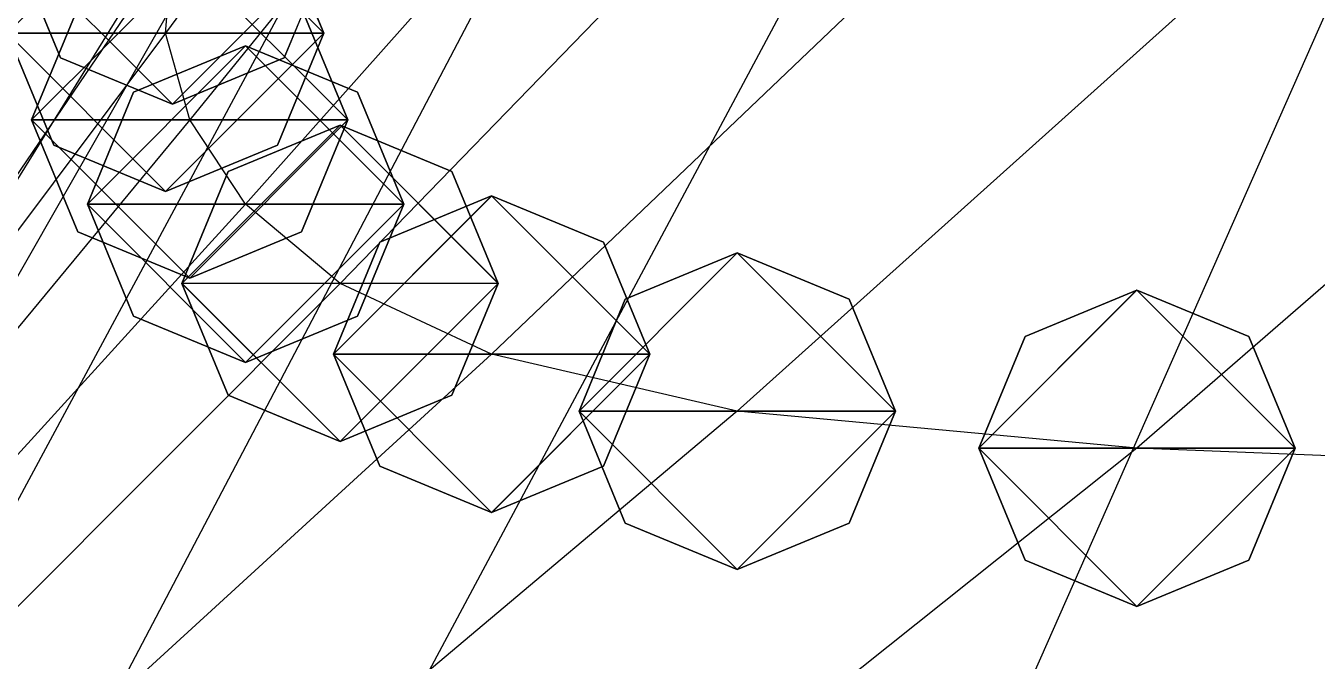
# Model space of a CAD drawing. Header units: metres. Extents: x -59 to 99, y -54 to 55.
# Drawn here: x -34.27 to -26.1, y -30.88 to -26.86 of the extents above; entities that cross this region are included whole.
import ezdxf

# ---------------------------------------------------------------- set-up
doc = ezdxf.new("R2010")
doc.units = ezdxf.units.M

msp = doc.modelspace()

# ---------------------------------------------------------------- linework, layer by layer
for p, q in [((-25.5033, -16.1545, -181.4677), (-33.3828, -26.9118, -186.9091)), ((-24.4697, -16.6494, -174.371), (-33.2295, -27.4596, -179.0564)), ((-23.1981, -17.1246, -167.5524), (-32.8771, -27.9913, -171.4322)), ((-21.666, -17.5649, -161.2454), (-32.2796, -28.492, -164.2607)), ((-19.8006, -17.9511, -155.7224), (-31.3209, -28.9393, -157.8613)), ((-17.4705, -18.2624, -151.2778), (-29.7687, -29.2998, -152.7111)), ((-14.5094, -18.4843, -148.1137), (-27.2416, -29.5342, -149.3669)), ((-24.8344, -24.0369, -228.0677), (-29.4969, -34.5794, -236.5831)), ((-28.1076, -24.1957, -225.7915), (-33.7064, -34.6558, -235.489)), ((-30.2117, -24.4498, -222.1581), (-35.6781, -34.8521, -232.681)), ((-31.6107, -24.8335, -216.6698), (-37.2513, -35.3066, -226.1765)), ((-32.5215, -25.3015, -209.9684), (-38.5541, -35.8567, -218.2991)), ((-33.07, -25.818, -202.5701), (-39.6615, -36.4475, -209.8392)), ((-32.3828, -26.9118, -186.9091), (-32.6757, -26.2046, -186.909)), ((-32.3828, -26.9118, -186.9091), (-32.6757, -26.2046, -186.909)), ((-32.3828, -26.9118, -186.9091), (-32.6757, -26.2046, -186.909)), ((-32.3828, -26.9118, -186.9091), (-32.6757, -26.2046, -186.909)), ((-33.339, -26.3602, -194.8079), (-40.6199, -37.0566, -201.1193)), ((-34.339, -26.3602, -194.8079), (-34.0461, -27.0673, -194.808)), ((-34.339, -26.3602, -194.8079), (-34.0461, -27.0673, -194.808)), ((-34.339, -26.3602, -194.8079), (-34.0461, -27.0673, -194.808)), ((-34.339, -26.3602, -194.8079), (-34.0461, -27.0673, -194.808)), ((-33.3828, -26.9118, -186.9091), (-33.339, -26.3602, -194.8079)), ((-32.6319, -27.0673, -194.808), (-32.339, -26.3602, -194.8079)), ((-32.6319, -27.0673, -194.808), (-32.339, -26.3602, -194.8079)), ((-32.6319, -27.0673, -194.808), (-32.339, -26.3602, -194.8079)), ((-32.6319, -27.0673, -194.808), (-32.339, -26.3602, -194.8079)), ((-33.9366, -26.7525, -179.0563), (-34.2295, -27.4596, -179.0564)), ((-33.9366, -26.7525, -179.0563), (-34.2295, -27.4596, -179.0564)), ((-33.9366, -26.7525, -179.0563), (-34.2295, -27.4596, -179.0564)), ((-33.9366, -26.7525, -179.0563), (-34.2295, -27.4596, -179.0564)), ((-32.2295, -27.4596, -179.0564), (-32.5224, -26.7525, -179.0563)), ((-32.2295, -27.4596, -179.0564), (-32.5224, -26.7525, -179.0563)), ((-32.2295, -27.4596, -179.0564), (-32.5224, -26.7525, -179.0563)), ((-32.2295, -27.4596, -179.0564), (-32.5224, -26.7525, -179.0563)), ((-33.3828, -26.9118, -186.9091), (-41.4576, -37.6721, -192.3059)), ((-34.3828, -26.9118, -186.9091), (-34.0899, -27.6189, -186.9092)), ((-34.3828, -26.9118, -186.9091), (-34.0899, -27.6189, -186.9092)), ((-34.3828, -26.9118, -186.9091), (-34.0899, -27.6189, -186.9092)), ((-34.3828, -26.9118, -186.9091), (-34.0899, -27.6189, -186.9092)), ((-33.2295, -27.4596, -179.0564), (-33.3828, -26.9118, -186.9091)), ((-32.6757, -27.6189, -186.9092), (-32.3828, -26.9118, -186.9091)), ((-32.6757, -27.6189, -186.9092), (-32.3828, -26.9118, -186.9091)), ((-32.6757, -27.6189, -186.9092), (-32.3828, -26.9118, -186.9091)), ((-32.6757, -27.6189, -186.9092), (-32.3828, -26.9118, -186.9091)), ((-32.8771, -26.9913, -171.4321), (-33.5842, -27.2842, -171.4321)), ((-32.8771, -26.9913, -171.4321), (-33.5842, -27.2842, -171.4321)), ((-32.8771, -26.9913, -171.4321), (-33.5842, -27.2842, -171.4321)), ((-32.8771, -26.9913, -171.4321), (-33.5842, -27.2842, -171.4321)), ((-32.1699, -27.2842, -171.4321), (-32.8771, -26.9913, -171.4321)), ((-32.1699, -27.2842, -171.4321), (-32.8771, -26.9913, -171.4321)), ((-32.1699, -27.2842, -171.4321), (-32.8771, -26.9913, -171.4321)), ((-32.1699, -27.2842, -171.4321), (-32.8771, -26.9913, -171.4321)), ((-34.0461, -27.0673, -194.808), (-33.339, -27.3602, -194.8081)), ((-34.0461, -27.0673, -194.808), (-33.339, -27.3602, -194.8081)), ((-34.0461, -27.0673, -194.808), (-33.339, -27.3602, -194.8081)), ((-34.0461, -27.0673, -194.808), (-33.339, -27.3602, -194.8081)), ((-33.339, -27.3602, -194.8081), (-32.6319, -27.0673, -194.808)), ((-33.339, -27.3602, -194.8081), (-32.6319, -27.0673, -194.808)), ((-33.339, -27.3602, -194.8081), (-32.6319, -27.0673, -194.808)), ((-33.339, -27.3602, -194.8081), (-32.6319, -27.0673, -194.808)), ((-33.5842, -27.2842, -171.4321), (-33.8771, -27.9913, -171.4322)), ((-33.5842, -27.2842, -171.4321), (-33.8771, -27.9913, -171.4322)), ((-33.5842, -27.2842, -171.4321), (-33.8771, -27.9913, -171.4322)), ((-33.5842, -27.2842, -171.4321), (-33.8771, -27.9913, -171.4322)), ((-31.8771, -27.9913, -171.4322), (-32.1699, -27.2842, -171.4321)), ((-31.8771, -27.9913, -171.4322), (-32.1699, -27.2842, -171.4321)), ((-31.8771, -27.9913, -171.4322), (-32.1699, -27.2842, -171.4321)), ((-31.8771, -27.9913, -171.4322), (-32.1699, -27.2842, -171.4321)), ((-33.2295, -27.4596, -179.0564), (-42.1866, -38.2859, -183.5149)), ((-34.2295, -27.4596, -179.0564), (-33.9366, -28.1667, -179.0565)), ((-34.2295, -27.4596, -179.0564), (-33.9366, -28.1667, -179.0565)), ((-34.2295, -27.4596, -179.0564), (-33.9366, -28.1667, -179.0565)), ((-34.2295, -27.4596, -179.0564), (-33.9366, -28.1667, -179.0565)), ((-32.8771, -27.9913, -171.4322), (-33.2295, -27.4596, -179.0564)), ((-32.2796, -27.492, -164.2605), (-32.9867, -27.7849, -164.2606)), ((-32.2796, -27.492, -164.2605), (-32.9867, -27.7849, -164.2606)), ((-32.2796, -27.492, -164.2605), (-32.9867, -27.7849, -164.2606)), ((-32.2796, -27.492, -164.2605), (-32.9867, -27.7849, -164.2606)), ((-32.5224, -28.1667, -179.0565), (-32.2295, -27.4596, -179.0564)), ((-32.5224, -28.1667, -179.0565), (-32.2295, -27.4596, -179.0564)), ((-32.5224, -28.1667, -179.0565), (-32.2295, -27.4596, -179.0564)), ((-32.5224, -28.1667, -179.0565), (-32.2295, -27.4596, -179.0564)), ((-31.5725, -27.7849, -164.2606), (-32.2796, -27.492, -164.2605)), ((-31.5725, -27.7849, -164.2606), (-32.2796, -27.492, -164.2605)), ((-31.5725, -27.7849, -164.2606), (-32.2796, -27.492, -164.2605)), ((-31.5725, -27.7849, -164.2606), (-32.2796, -27.492, -164.2605)), ((-34.0899, -27.6189, -186.9092), (-33.3828, -27.9118, -186.9093)), ((-34.0899, -27.6189, -186.9092), (-33.3828, -27.9118, -186.9093)), ((-34.0899, -27.6189, -186.9092), (-33.3828, -27.9118, -186.9093)), ((-34.0899, -27.6189, -186.9092), (-33.3828, -27.9118, -186.9093)), ((-33.3828, -27.9118, -186.9093), (-32.6757, -27.6189, -186.9092)), ((-33.3828, -27.9118, -186.9093), (-32.6757, -27.6189, -186.9092)), ((-33.3828, -27.9118, -186.9093), (-32.6757, -27.6189, -186.9092)), ((-33.3828, -27.9118, -186.9093), (-32.6757, -27.6189, -186.9092)), ((-32.9867, -27.7849, -164.2606), (-33.2796, -28.492, -164.2607)), ((-32.9867, -27.7849, -164.2606), (-33.2796, -28.492, -164.2607)), ((-32.9867, -27.7849, -164.2606), (-33.2796, -28.492, -164.2607)), ((-32.9867, -27.7849, -164.2606), (-33.2796, -28.492, -164.2607)), ((-31.2796, -28.492, -164.2607), (-31.5725, -27.7849, -164.2606)), ((-31.2796, -28.492, -164.2607), (-31.5725, -27.7849, -164.2606)), ((-31.2796, -28.492, -164.2607), (-31.5725, -27.7849, -164.2606)), ((-31.2796, -28.492, -164.2607), (-31.5725, -27.7849, -164.2606)), ((-32.8771, -27.9913, -171.4322), (-42.7989, -38.89, -174.8612)), ((-33.8771, -27.9913, -171.4322), (-33.5842, -28.6984, -171.4323)), ((-33.8771, -27.9913, -171.4322), (-33.5842, -28.6984, -171.4323)), ((-33.8771, -27.9913, -171.4322), (-33.5842, -28.6984, -171.4323)), ((-33.8771, -27.9913, -171.4322), (-33.5842, -28.6984, -171.4323)), ((-32.2796, -28.492, -164.2607), (-32.8771, -27.9913, -171.4322)), ((-32.1699, -28.6984, -171.4323), (-31.8771, -27.9913, -171.4322)), ((-32.1699, -28.6984, -171.4323), (-31.8771, -27.9913, -171.4322)), ((-32.1699, -28.6984, -171.4323), (-31.8771, -27.9913, -171.4322)), ((-32.1699, -28.6984, -171.4323), (-31.8771, -27.9913, -171.4322)), ((-31.3209, -27.9393, -157.8611), (-32.028, -28.2322, -157.8612)), ((-31.3209, -27.9393, -157.8611), (-32.028, -28.2322, -157.8612)), ((-31.3209, -27.9393, -157.8611), (-32.028, -28.2322, -157.8612)), ((-31.3209, -27.9393, -157.8611), (-32.028, -28.2322, -157.8612)), ((-30.6138, -28.2322, -157.8612), (-31.3209, -27.9393, -157.8611)), ((-30.6138, -28.2322, -157.8612), (-31.3209, -27.9393, -157.8611)), ((-30.6138, -28.2322, -157.8612), (-31.3209, -27.9393, -157.8611)), ((-30.6138, -28.2322, -157.8612), (-31.3209, -27.9393, -157.8611)), ((-33.9366, -28.1667, -179.0565), (-33.2295, -28.4596, -179.0565)), ((-33.9366, -28.1667, -179.0565), (-33.2295, -28.4596, -179.0565)), ((-33.9366, -28.1667, -179.0565), (-33.2295, -28.4596, -179.0565)), ((-33.9366, -28.1667, -179.0565), (-33.2295, -28.4596, -179.0565)), ((-33.2295, -28.4596, -179.0565), (-32.5224, -28.1667, -179.0565)), ((-33.2295, -28.4596, -179.0565), (-32.5224, -28.1667, -179.0565)), ((-33.2295, -28.4596, -179.0565), (-32.5224, -28.1667, -179.0565)), ((-33.2295, -28.4596, -179.0565), (-32.5224, -28.1667, -179.0565)), ((-32.028, -28.2322, -157.8612), (-32.3209, -28.9393, -157.8613)), ((-32.028, -28.2322, -157.8612), (-32.3209, -28.9393, -157.8613)), ((-32.028, -28.2322, -157.8612), (-32.3209, -28.9393, -157.8613)), ((-32.028, -28.2322, -157.8612), (-32.3209, -28.9393, -157.8613)), ((-30.3209, -28.9393, -157.8613), (-30.6138, -28.2322, -157.8612)), ((-30.3209, -28.9393, -157.8613), (-30.6138, -28.2322, -157.8612)), ((-30.3209, -28.9393, -157.8613), (-30.6138, -28.2322, -157.8612)), ((-30.3209, -28.9393, -157.8613), (-30.6138, -28.2322, -157.8612)), ((-29.7687, -28.2998, -152.7109), (-30.4758, -28.5927, -152.7109)), ((-29.7687, -28.2998, -152.7109), (-30.4758, -28.5927, -152.7109)), ((-29.7687, -28.2998, -152.7109), (-30.4758, -28.5927, -152.7109)), ((-29.7687, -28.2998, -152.7109), (-30.4758, -28.5927, -152.7109)), ((-29.0616, -28.5927, -152.7109), (-29.7687, -28.2998, -152.7109)), ((-29.0616, -28.5927, -152.7109), (-29.7687, -28.2998, -152.7109)), ((-29.0616, -28.5927, -152.7109), (-29.7687, -28.2998, -152.7109)), ((-29.0616, -28.5927, -152.7109), (-29.7687, -28.2998, -152.7109)), ((-32.2796, -28.492, -164.2607), (-43.2525, -39.4735, -166.5057)), ((-33.2796, -28.492, -164.2607), (-32.9867, -29.1991, -164.2608)), ((-33.2796, -28.492, -164.2607), (-32.9867, -29.1991, -164.2608)), ((-33.2796, -28.492, -164.2607), (-32.9867, -29.1991, -164.2608)), ((-33.2796, -28.492, -164.2607), (-32.9867, -29.1991, -164.2608)), ((-31.3209, -28.9393, -157.8613), (-32.2796, -28.492, -164.2607)), ((-31.5725, -29.1991, -164.2608), (-31.2796, -28.492, -164.2607)), ((-31.5725, -29.1991, -164.2608), (-31.2796, -28.492, -164.2607)), ((-31.5725, -29.1991, -164.2608), (-31.2796, -28.492, -164.2607)), ((-31.5725, -29.1991, -164.2608), (-31.2796, -28.492, -164.2607)), ((-27.2416, -28.5342, -149.3667), (-27.9487, -28.8271, -149.3668)), ((-27.2416, -28.5342, -149.3667), (-27.9487, -28.8271, -149.3668)), ((-27.2416, -28.5342, -149.3667), (-27.9487, -28.8271, -149.3668)), ((-27.2416, -28.5342, -149.3667), (-27.9487, -28.8271, -149.3668)), ((-26.5344, -28.8271, -149.3668), (-27.2416, -28.5342, -149.3667)), ((-26.5344, -28.8271, -149.3668), (-27.2416, -28.5342, -149.3667)), ((-26.5344, -28.8271, -149.3668), (-27.2416, -28.5342, -149.3667)), ((-26.5344, -28.8271, -149.3668), (-27.2416, -28.5342, -149.3667)), ((-30.4758, -28.5927, -152.7109), (-30.7687, -29.2998, -152.7111)), ((-30.4758, -28.5927, -152.7109), (-30.7687, -29.2998, -152.7111)), ((-30.4758, -28.5927, -152.7109), (-30.7687, -29.2998, -152.7111)), ((-30.4758, -28.5927, -152.7109), (-30.7687, -29.2998, -152.7111)), ((-28.7687, -29.2998, -152.7111), (-29.0616, -28.5927, -152.7109)), ((-28.7687, -29.2998, -152.7111), (-29.0616, -28.5927, -152.7109)), ((-28.7687, -29.2998, -152.7111), (-29.0616, -28.5927, -152.7109)), ((-28.7687, -29.2998, -152.7111), (-29.0616, -28.5927, -152.7109)), ((-33.5842, -28.6984, -171.4323), (-32.8771, -28.9913, -171.4324)), ((-33.5842, -28.6984, -171.4323), (-32.8771, -28.9913, -171.4324)), ((-33.5842, -28.6984, -171.4323), (-32.8771, -28.9913, -171.4324)), ((-33.5842, -28.6984, -171.4323), (-32.8771, -28.9913, -171.4324)), ((-32.8771, -28.9913, -171.4324), (-32.1699, -28.6984, -171.4323)), ((-32.8771, -28.9913, -171.4324), (-32.1699, -28.6984, -171.4323)), ((-32.8771, -28.9913, -171.4324), (-32.1699, -28.6984, -171.4323)), ((-32.8771, -28.9913, -171.4324), (-32.1699, -28.6984, -171.4323)), ((-27.9487, -28.8271, -149.3668), (-28.2416, -29.5342, -149.3669)), ((-27.9487, -28.8271, -149.3668), (-28.2416, -29.5342, -149.3669)), ((-27.9487, -28.8271, -149.3668), (-28.2416, -29.5342, -149.3669)), ((-27.9487, -28.8271, -149.3668), (-28.2416, -29.5342, -149.3669)), ((-26.2416, -29.5342, -149.3669), (-26.5344, -28.8271, -149.3668)), ((-26.2416, -29.5342, -149.3669), (-26.5344, -28.8271, -149.3668)), ((-26.2416, -29.5342, -149.3669), (-26.5344, -28.8271, -149.3668)), ((-26.2416, -29.5342, -149.3669), (-26.5344, -28.8271, -149.3668)), ((-31.3209, -28.9393, -157.8613), (-43.433, -40.0153, -158.7527)), ((-32.3209, -28.9393, -157.8613), (-32.028, -29.6464, -157.8614)), ((-32.3209, -28.9393, -157.8613), (-32.028, -29.6464, -157.8614)), ((-32.3209, -28.9393, -157.8613), (-32.028, -29.6464, -157.8614)), ((-32.3209, -28.9393, -157.8613), (-32.028, -29.6464, -157.8614)), ((-29.7687, -29.2998, -152.7111), (-31.3209, -28.9393, -157.8613)), ((-30.6138, -29.6464, -157.8614), (-30.3209, -28.9393, -157.8613)), ((-30.6138, -29.6464, -157.8614), (-30.3209, -28.9393, -157.8613)), ((-30.6138, -29.6464, -157.8614), (-30.3209, -28.9393, -157.8613)), ((-30.6138, -29.6464, -157.8614), (-30.3209, -28.9393, -157.8613)), ((-32.9867, -29.1991, -164.2608), (-32.2796, -29.492, -164.2609)), ((-32.9867, -29.1991, -164.2608), (-32.2796, -29.492, -164.2609)), ((-32.9867, -29.1991, -164.2608), (-32.2796, -29.492, -164.2609)), ((-32.9867, -29.1991, -164.2608), (-32.2796, -29.492, -164.2609)), ((-32.2796, -29.492, -164.2609), (-31.5725, -29.1991, -164.2608)), ((-32.2796, -29.492, -164.2609), (-31.5725, -29.1991, -164.2608)), ((-32.2796, -29.492, -164.2609), (-31.5725, -29.1991, -164.2608)), ((-32.2796, -29.492, -164.2609), (-31.5725, -29.1991, -164.2608)), ((-29.7687, -29.2998, -152.7111), (-43.0408, -40.4637, -152.3398)), ((-30.7687, -29.2998, -152.7111), (-30.4758, -30.0069, -152.7112)), ((-30.7687, -29.2998, -152.7111), (-30.4758, -30.0069, -152.7112)), ((-30.7687, -29.2998, -152.7111), (-30.4758, -30.0069, -152.7112)), ((-30.7687, -29.2998, -152.7111), (-30.4758, -30.0069, -152.7112)), ((-27.2416, -29.5342, -149.3669), (-29.7687, -29.2998, -152.7111)), ((-29.0616, -30.0069, -152.7112), (-28.7687, -29.2998, -152.7111)), ((-29.0616, -30.0069, -152.7112), (-28.7687, -29.2998, -152.7111)), ((-29.0616, -30.0069, -152.7112), (-28.7687, -29.2998, -152.7111)), ((-29.0616, -30.0069, -152.7112), (-28.7687, -29.2998, -152.7111)), ((-27.2416, -29.5342, -149.3669), (-41.2247, -40.667, -149.4351)), ((-28.2416, -29.5342, -149.3669), (-27.9487, -30.2413, -149.367)), ((-28.2416, -29.5342, -149.3669), (-27.9487, -30.2413, -149.367)), ((-28.2416, -29.5342, -149.3669), (-27.9487, -30.2413, -149.367)), ((-28.2416, -29.5342, -149.3669), (-27.9487, -30.2413, -149.367)), ((-23.4626, -29.6853, -147.2091), (-27.2416, -29.5342, -149.3669)), ((-26.5344, -30.2413, -149.367), (-26.2416, -29.5342, -149.3669)), ((-26.5344, -30.2413, -149.367), (-26.2416, -29.5342, -149.3669)), ((-26.5344, -30.2413, -149.367), (-26.2416, -29.5342, -149.3669)), ((-26.5344, -30.2413, -149.367), (-26.2416, -29.5342, -149.3669)), ((-32.028, -29.6464, -157.8614), (-31.3209, -29.9393, -157.8614)), ((-32.028, -29.6464, -157.8614), (-31.3209, -29.9393, -157.8614)), ((-32.028, -29.6464, -157.8614), (-31.3209, -29.9393, -157.8614)), ((-32.028, -29.6464, -157.8614), (-31.3209, -29.9393, -157.8614)), ((-31.3209, -29.9393, -157.8614), (-30.6138, -29.6464, -157.8614)), ((-31.3209, -29.9393, -157.8614), (-30.6138, -29.6464, -157.8614)), ((-31.3209, -29.9393, -157.8614), (-30.6138, -29.6464, -157.8614)), ((-31.3209, -29.9393, -157.8614), (-30.6138, -29.6464, -157.8614)), ((-30.4758, -30.0069, -152.7112), (-29.7687, -30.2998, -152.7112)), ((-30.4758, -30.0069, -152.7112), (-29.7687, -30.2998, -152.7112)), ((-30.4758, -30.0069, -152.7112), (-29.7687, -30.2998, -152.7112)), ((-30.4758, -30.0069, -152.7112), (-29.7687, -30.2998, -152.7112)), ((-29.7687, -30.2998, -152.7112), (-29.0616, -30.0069, -152.7112)), ((-29.7687, -30.2998, -152.7112), (-29.0616, -30.0069, -152.7112)), ((-29.7687, -30.2998, -152.7112), (-29.0616, -30.0069, -152.7112)), ((-29.7687, -30.2998, -152.7112), (-29.0616, -30.0069, -152.7112)), ((-27.9487, -30.2413, -149.367), (-27.2416, -30.5342, -149.3671)), ((-27.9487, -30.2413, -149.367), (-27.2416, -30.5342, -149.3671)), ((-27.9487, -30.2413, -149.367), (-27.2416, -30.5342, -149.3671)), ((-27.9487, -30.2413, -149.367), (-27.2416, -30.5342, -149.3671)), ((-27.2416, -30.5342, -149.3671), (-26.5344, -30.2413, -149.367)), ((-27.2416, -30.5342, -149.3671), (-26.5344, -30.2413, -149.367)), ((-27.2416, -30.5342, -149.3671), (-26.5344, -30.2413, -149.367)), ((-27.2416, -30.5342, -149.3671), (-26.5344, -30.2413, -149.367))]:
    msp.add_line(p, q)
for points in [[(-34.3828, -26.9118, -186.9091), (-34.0899, -26.2046, -186.909), (-33.3828, -25.9118, -186.9089), (-33.3827, -25.9117, -186.9088)], [(-34.3828, -26.9118, -186.9091), (-34.0899, -26.2046, -186.909), (-33.3828, -25.9118, -186.9089), (-33.3827, -25.9117, -186.9088)], [(-34.3828, -26.9118, -186.9091), (-34.0899, -26.2046, -186.909), (-33.3828, -25.9118, -186.9089), (-33.3827, -25.9117, -186.9088)], [(-34.3828, -26.9118, -186.9091), (-34.0899, -26.2046, -186.909), (-33.3828, -25.9118, -186.9089), (-33.3827, -25.9117, -186.9088)], [(-34.3828, -26.9118, -186.9091), (-33.3828, -25.9118, -186.9089), (-32.3828, -26.9118, -186.9091), (-32.3827, -26.9117, -186.909)], [(-34.3828, -26.9118, -186.9091), (-33.3828, -25.9118, -186.9089), (-32.3828, -26.9118, -186.9091), (-32.3827, -26.9117, -186.909)], [(-34.3828, -26.9118, -186.9091), (-33.3828, -25.9118, -186.9089), (-32.3828, -26.9118, -186.9091), (-32.3827, -26.9117, -186.909)], [(-34.3828, -26.9118, -186.9091), (-33.3828, -25.9118, -186.9089), (-32.3828, -26.9118, -186.9091), (-32.3827, -26.9117, -186.909)], [(-33.3828, -25.9118, -186.9089), (-32.6757, -26.2046, -186.909), (-32.3828, -26.9118, -186.9091), (-32.3827, -26.9117, -186.909)], [(-33.3828, -25.9118, -186.9089), (-32.6757, -26.2046, -186.909), (-32.3828, -26.9118, -186.9091), (-32.3827, -26.9117, -186.909)], [(-33.3828, -25.9118, -186.9089), (-32.6757, -26.2046, -186.909), (-32.3828, -26.9118, -186.9091), (-32.3827, -26.9117, -186.909)], [(-33.3828, -25.9118, -186.9089), (-32.6757, -26.2046, -186.909), (-32.3828, -26.9118, -186.9091), (-32.3827, -26.9117, -186.909)], [(-33.339, -27.3602, -194.8081), (-34.0461, -27.0673, -194.808), (-34.339, -26.3602, -194.8079), (-34.3389, -26.3601, -194.8078)], [(-32.339, -26.3602, -194.8079), (-33.339, -27.3602, -194.8081), (-34.339, -26.3602, -194.8079), (-34.3389, -26.3601, -194.8078)], [(-33.339, -27.3602, -194.8081), (-34.0461, -27.0673, -194.808), (-34.339, -26.3602, -194.8079), (-34.3389, -26.3601, -194.8078)], [(-32.339, -26.3602, -194.8079), (-33.339, -27.3602, -194.8081), (-34.339, -26.3602, -194.8079), (-34.3389, -26.3601, -194.8078)], [(-33.339, -27.3602, -194.8081), (-34.0461, -27.0673, -194.808), (-34.339, -26.3602, -194.8079), (-34.3389, -26.3601, -194.8078)], [(-32.339, -26.3602, -194.8079), (-33.339, -27.3602, -194.8081), (-34.339, -26.3602, -194.8079), (-34.3389, -26.3601, -194.8078)], [(-33.339, -27.3602, -194.8081), (-34.0461, -27.0673, -194.808), (-34.339, -26.3602, -194.8079), (-34.3389, -26.3601, -194.8078)], [(-32.339, -26.3602, -194.8079), (-33.339, -27.3602, -194.8081), (-34.339, -26.3602, -194.8079), (-34.3389, -26.3601, -194.8078)], [(-32.339, -26.3602, -194.8079), (-32.6319, -27.0673, -194.808), (-33.339, -27.3602, -194.8081), (-33.3389, -27.3601, -194.808)], [(-32.339, -26.3602, -194.8079), (-32.6319, -27.0673, -194.808), (-33.339, -27.3602, -194.8081), (-33.3389, -27.3601, -194.808)], [(-32.339, -26.3602, -194.8079), (-32.6319, -27.0673, -194.808), (-33.339, -27.3602, -194.8081), (-33.3389, -27.3601, -194.808)], [(-32.339, -26.3602, -194.8079), (-32.6319, -27.0673, -194.808), (-33.339, -27.3602, -194.8081), (-33.3389, -27.3601, -194.808)], [(-34.2295, -27.4596, -179.0564), (-33.9366, -26.7525, -179.0563), (-33.2295, -26.4596, -179.0562), (-33.2294, -26.4595, -179.0561)], [(-34.2295, -27.4596, -179.0564), (-33.9366, -26.7525, -179.0563), (-33.2295, -26.4596, -179.0562), (-33.2294, -26.4595, -179.0561)], [(-34.2295, -27.4596, -179.0564), (-33.9366, -26.7525, -179.0563), (-33.2295, -26.4596, -179.0562), (-33.2294, -26.4595, -179.0561)], [(-34.2295, -27.4596, -179.0564), (-33.9366, -26.7525, -179.0563), (-33.2295, -26.4596, -179.0562), (-33.2294, -26.4595, -179.0561)], [(-34.2295, -27.4596, -179.0564), (-33.2295, -26.4596, -179.0562), (-32.2295, -27.4596, -179.0564), (-32.2294, -27.4595, -179.0563)], [(-34.2295, -27.4596, -179.0564), (-33.2295, -26.4596, -179.0562), (-32.2295, -27.4596, -179.0564), (-32.2294, -27.4595, -179.0563)], [(-34.2295, -27.4596, -179.0564), (-33.2295, -26.4596, -179.0562), (-32.2295, -27.4596, -179.0564), (-32.2294, -27.4595, -179.0563)], [(-34.2295, -27.4596, -179.0564), (-33.2295, -26.4596, -179.0562), (-32.2295, -27.4596, -179.0564), (-32.2294, -27.4595, -179.0563)], [(-33.2295, -26.4596, -179.0562), (-32.5224, -26.7525, -179.0563), (-32.2295, -27.4596, -179.0564), (-32.2294, -27.4595, -179.0563)], [(-33.2295, -26.4596, -179.0562), (-32.5224, -26.7525, -179.0563), (-32.2295, -27.4596, -179.0564), (-32.2294, -27.4595, -179.0563)], [(-33.2295, -26.4596, -179.0562), (-32.5224, -26.7525, -179.0563), (-32.2295, -27.4596, -179.0564), (-32.2294, -27.4595, -179.0563)], [(-33.2295, -26.4596, -179.0562), (-32.5224, -26.7525, -179.0563), (-32.2295, -27.4596, -179.0564), (-32.2294, -27.4595, -179.0563)], [(-33.3828, -27.9118, -186.9093), (-34.0899, -27.6189, -186.9092), (-34.3828, -26.9118, -186.9091), (-34.3827, -26.9117, -186.909)], [(-32.3828, -26.9118, -186.9091), (-33.3828, -27.9118, -186.9093), (-34.3828, -26.9118, -186.9091), (-34.3827, -26.9117, -186.909)], [(-33.3828, -27.9118, -186.9093), (-34.0899, -27.6189, -186.9092), (-34.3828, -26.9118, -186.9091), (-34.3827, -26.9117, -186.909)], [(-32.3828, -26.9118, -186.9091), (-33.3828, -27.9118, -186.9093), (-34.3828, -26.9118, -186.9091), (-34.3827, -26.9117, -186.909)], [(-33.3828, -27.9118, -186.9093), (-34.0899, -27.6189, -186.9092), (-34.3828, -26.9118, -186.9091), (-34.3827, -26.9117, -186.909)], [(-32.3828, -26.9118, -186.9091), (-33.3828, -27.9118, -186.9093), (-34.3828, -26.9118, -186.9091), (-34.3827, -26.9117, -186.909)], [(-33.3828, -27.9118, -186.9093), (-34.0899, -27.6189, -186.9092), (-34.3828, -26.9118, -186.9091), (-34.3827, -26.9117, -186.909)], [(-32.3828, -26.9118, -186.9091), (-33.3828, -27.9118, -186.9093), (-34.3828, -26.9118, -186.9091), (-34.3827, -26.9117, -186.909)], [(-32.3828, -26.9118, -186.9091), (-32.6757, -27.6189, -186.9092), (-33.3828, -27.9118, -186.9093), (-33.3827, -27.9117, -186.9092)], [(-32.3828, -26.9118, -186.9091), (-32.6757, -27.6189, -186.9092), (-33.3828, -27.9118, -186.9093), (-33.3827, -27.9117, -186.9092)], [(-32.3828, -26.9118, -186.9091), (-32.6757, -27.6189, -186.9092), (-33.3828, -27.9118, -186.9093), (-33.3827, -27.9117, -186.9092)], [(-32.3828, -26.9118, -186.9091), (-32.6757, -27.6189, -186.9092), (-33.3828, -27.9118, -186.9093), (-33.3827, -27.9117, -186.9092)], [(-33.8771, -27.9913, -171.4322), (-33.5842, -27.2842, -171.4321), (-32.8771, -26.9913, -171.4321), (-32.877, -26.9912, -171.432)], [(-33.8771, -27.9913, -171.4322), (-33.5842, -27.2842, -171.4321), (-32.8771, -26.9913, -171.4321), (-32.877, -26.9912, -171.432)], [(-33.8771, -27.9913, -171.4322), (-33.5842, -27.2842, -171.4321), (-32.8771, -26.9913, -171.4321), (-32.877, -26.9912, -171.432)], [(-33.8771, -27.9913, -171.4322), (-33.5842, -27.2842, -171.4321), (-32.8771, -26.9913, -171.4321), (-32.877, -26.9912, -171.432)], [(-33.8771, -27.9913, -171.4322), (-32.8771, -26.9913, -171.4321), (-31.8771, -27.9913, -171.4322), (-31.877, -27.9912, -171.4321)], [(-33.8771, -27.9913, -171.4322), (-32.8771, -26.9913, -171.4321), (-31.8771, -27.9913, -171.4322), (-31.877, -27.9912, -171.4321)], [(-33.8771, -27.9913, -171.4322), (-32.8771, -26.9913, -171.4321), (-31.8771, -27.9913, -171.4322), (-31.877, -27.9912, -171.4321)], [(-33.8771, -27.9913, -171.4322), (-32.8771, -26.9913, -171.4321), (-31.8771, -27.9913, -171.4322), (-31.877, -27.9912, -171.4321)], [(-32.8771, -26.9913, -171.4321), (-32.1699, -27.2842, -171.4321), (-31.8771, -27.9913, -171.4322), (-31.877, -27.9912, -171.4321)], [(-32.8771, -26.9913, -171.4321), (-32.1699, -27.2842, -171.4321), (-31.8771, -27.9913, -171.4322), (-31.877, -27.9912, -171.4321)], [(-32.8771, -26.9913, -171.4321), (-32.1699, -27.2842, -171.4321), (-31.8771, -27.9913, -171.4322), (-31.877, -27.9912, -171.4321)], [(-32.8771, -26.9913, -171.4321), (-32.1699, -27.2842, -171.4321), (-31.8771, -27.9913, -171.4322), (-31.877, -27.9912, -171.4321)], [(-33.2295, -28.4596, -179.0565), (-33.9366, -28.1667, -179.0565), (-34.2295, -27.4596, -179.0564), (-34.2294, -27.4595, -179.0563)], [(-32.2295, -27.4596, -179.0564), (-33.2295, -28.4596, -179.0565), (-34.2295, -27.4596, -179.0564), (-34.2294, -27.4595, -179.0563)], [(-33.2295, -28.4596, -179.0565), (-33.9366, -28.1667, -179.0565), (-34.2295, -27.4596, -179.0564), (-34.2294, -27.4595, -179.0563)], [(-32.2295, -27.4596, -179.0564), (-33.2295, -28.4596, -179.0565), (-34.2295, -27.4596, -179.0564), (-34.2294, -27.4595, -179.0563)], [(-33.2295, -28.4596, -179.0565), (-33.9366, -28.1667, -179.0565), (-34.2295, -27.4596, -179.0564), (-34.2294, -27.4595, -179.0563)], [(-32.2295, -27.4596, -179.0564), (-33.2295, -28.4596, -179.0565), (-34.2295, -27.4596, -179.0564), (-34.2294, -27.4595, -179.0563)], [(-33.2295, -28.4596, -179.0565), (-33.9366, -28.1667, -179.0565), (-34.2295, -27.4596, -179.0564), (-34.2294, -27.4595, -179.0563)], [(-32.2295, -27.4596, -179.0564), (-33.2295, -28.4596, -179.0565), (-34.2295, -27.4596, -179.0564), (-34.2294, -27.4595, -179.0563)], [(-33.2796, -28.492, -164.2607), (-32.9867, -27.7849, -164.2606), (-32.2796, -27.492, -164.2605), (-32.2795, -27.4919, -164.2604)], [(-33.2796, -28.492, -164.2607), (-32.9867, -27.7849, -164.2606), (-32.2796, -27.492, -164.2605), (-32.2795, -27.4919, -164.2604)], [(-33.2796, -28.492, -164.2607), (-32.9867, -27.7849, -164.2606), (-32.2796, -27.492, -164.2605), (-32.2795, -27.4919, -164.2604)], [(-33.2796, -28.492, -164.2607), (-32.9867, -27.7849, -164.2606), (-32.2796, -27.492, -164.2605), (-32.2795, -27.4919, -164.2604)], [(-33.2796, -28.492, -164.2607), (-32.2796, -27.492, -164.2605), (-31.2796, -28.492, -164.2607), (-31.2795, -28.4919, -164.2606)], [(-33.2796, -28.492, -164.2607), (-32.2796, -27.492, -164.2605), (-31.2796, -28.492, -164.2607), (-31.2795, -28.4919, -164.2606)], [(-33.2796, -28.492, -164.2607), (-32.2796, -27.492, -164.2605), (-31.2796, -28.492, -164.2607), (-31.2795, -28.4919, -164.2606)], [(-33.2796, -28.492, -164.2607), (-32.2796, -27.492, -164.2605), (-31.2796, -28.492, -164.2607), (-31.2795, -28.4919, -164.2606)], [(-32.2295, -27.4596, -179.0564), (-32.5224, -28.1667, -179.0565), (-33.2295, -28.4596, -179.0565), (-33.2294, -28.4595, -179.0564)], [(-32.2295, -27.4596, -179.0564), (-32.5224, -28.1667, -179.0565), (-33.2295, -28.4596, -179.0565), (-33.2294, -28.4595, -179.0564)], [(-32.2295, -27.4596, -179.0564), (-32.5224, -28.1667, -179.0565), (-33.2295, -28.4596, -179.0565), (-33.2294, -28.4595, -179.0564)], [(-32.2295, -27.4596, -179.0564), (-32.5224, -28.1667, -179.0565), (-33.2295, -28.4596, -179.0565), (-33.2294, -28.4595, -179.0564)], [(-32.2796, -27.492, -164.2605), (-31.5725, -27.7849, -164.2606), (-31.2796, -28.492, -164.2607), (-31.2795, -28.4919, -164.2606)], [(-32.2796, -27.492, -164.2605), (-31.5725, -27.7849, -164.2606), (-31.2796, -28.492, -164.2607), (-31.2795, -28.4919, -164.2606)], [(-32.2796, -27.492, -164.2605), (-31.5725, -27.7849, -164.2606), (-31.2796, -28.492, -164.2607), (-31.2795, -28.4919, -164.2606)], [(-32.2796, -27.492, -164.2605), (-31.5725, -27.7849, -164.2606), (-31.2796, -28.492, -164.2607), (-31.2795, -28.4919, -164.2606)], [(-32.8771, -28.9913, -171.4324), (-33.5842, -28.6984, -171.4323), (-33.8771, -27.9913, -171.4322), (-33.877, -27.9912, -171.4321)], [(-31.8771, -27.9913, -171.4322), (-32.8771, -28.9913, -171.4324), (-33.8771, -27.9913, -171.4322), (-33.877, -27.9912, -171.4321)], [(-32.8771, -28.9913, -171.4324), (-33.5842, -28.6984, -171.4323), (-33.8771, -27.9913, -171.4322), (-33.877, -27.9912, -171.4321)], [(-31.8771, -27.9913, -171.4322), (-32.8771, -28.9913, -171.4324), (-33.8771, -27.9913, -171.4322), (-33.877, -27.9912, -171.4321)], [(-32.8771, -28.9913, -171.4324), (-33.5842, -28.6984, -171.4323), (-33.8771, -27.9913, -171.4322), (-33.877, -27.9912, -171.4321)], [(-31.8771, -27.9913, -171.4322), (-32.8771, -28.9913, -171.4324), (-33.8771, -27.9913, -171.4322), (-33.877, -27.9912, -171.4321)], [(-32.8771, -28.9913, -171.4324), (-33.5842, -28.6984, -171.4323), (-33.8771, -27.9913, -171.4322), (-33.877, -27.9912, -171.4321)], [(-31.8771, -27.9913, -171.4322), (-32.8771, -28.9913, -171.4324), (-33.8771, -27.9913, -171.4322), (-33.877, -27.9912, -171.4321)], [(-31.8771, -27.9913, -171.4322), (-32.1699, -28.6984, -171.4323), (-32.8771, -28.9913, -171.4324), (-32.877, -28.9912, -171.4323)], [(-31.8771, -27.9913, -171.4322), (-32.1699, -28.6984, -171.4323), (-32.8771, -28.9913, -171.4324), (-32.877, -28.9912, -171.4323)], [(-31.8771, -27.9913, -171.4322), (-32.1699, -28.6984, -171.4323), (-32.8771, -28.9913, -171.4324), (-32.877, -28.9912, -171.4323)], [(-31.8771, -27.9913, -171.4322), (-32.1699, -28.6984, -171.4323), (-32.8771, -28.9913, -171.4324), (-32.877, -28.9912, -171.4323)], [(-32.3209, -28.9393, -157.8613), (-32.028, -28.2322, -157.8612), (-31.3209, -27.9393, -157.8611), (-31.3208, -27.9392, -157.861)], [(-32.3209, -28.9393, -157.8613), (-32.028, -28.2322, -157.8612), (-31.3209, -27.9393, -157.8611), (-31.3208, -27.9392, -157.861)], [(-32.3209, -28.9393, -157.8613), (-32.028, -28.2322, -157.8612), (-31.3209, -27.9393, -157.8611), (-31.3208, -27.9392, -157.861)], [(-32.3209, -28.9393, -157.8613), (-32.028, -28.2322, -157.8612), (-31.3209, -27.9393, -157.8611), (-31.3208, -27.9392, -157.861)], [(-32.3209, -28.9393, -157.8613), (-31.3209, -27.9393, -157.8611), (-30.3209, -28.9393, -157.8613), (-30.3208, -28.9392, -157.8612)], [(-32.3209, -28.9393, -157.8613), (-31.3209, -27.9393, -157.8611), (-30.3209, -28.9393, -157.8613), (-30.3208, -28.9392, -157.8612)], [(-32.3209, -28.9393, -157.8613), (-31.3209, -27.9393, -157.8611), (-30.3209, -28.9393, -157.8613), (-30.3208, -28.9392, -157.8612)], [(-32.3209, -28.9393, -157.8613), (-31.3209, -27.9393, -157.8611), (-30.3209, -28.9393, -157.8613), (-30.3208, -28.9392, -157.8612)], [(-31.3209, -27.9393, -157.8611), (-30.6138, -28.2322, -157.8612), (-30.3209, -28.9393, -157.8613), (-30.3208, -28.9392, -157.8612)], [(-31.3209, -27.9393, -157.8611), (-30.6138, -28.2322, -157.8612), (-30.3209, -28.9393, -157.8613), (-30.3208, -28.9392, -157.8612)], [(-31.3209, -27.9393, -157.8611), (-30.6138, -28.2322, -157.8612), (-30.3209, -28.9393, -157.8613), (-30.3208, -28.9392, -157.8612)], [(-31.3209, -27.9393, -157.8611), (-30.6138, -28.2322, -157.8612), (-30.3209, -28.9393, -157.8613), (-30.3208, -28.9392, -157.8612)], [(-30.7687, -29.2998, -152.7111), (-30.4758, -28.5927, -152.7109), (-29.7687, -28.2998, -152.7109), (-29.7686, -28.2997, -152.7108)], [(-30.7687, -29.2998, -152.7111), (-30.4758, -28.5927, -152.7109), (-29.7687, -28.2998, -152.7109), (-29.7686, -28.2997, -152.7108)], [(-30.7687, -29.2998, -152.7111), (-30.4758, -28.5927, -152.7109), (-29.7687, -28.2998, -152.7109), (-29.7686, -28.2997, -152.7108)], [(-30.7687, -29.2998, -152.7111), (-30.4758, -28.5927, -152.7109), (-29.7687, -28.2998, -152.7109), (-29.7686, -28.2997, -152.7108)], [(-30.7687, -29.2998, -152.7111), (-29.7687, -28.2998, -152.7109), (-28.7687, -29.2998, -152.7111), (-28.7686, -29.2997, -152.7109)], [(-30.7687, -29.2998, -152.7111), (-29.7687, -28.2998, -152.7109), (-28.7687, -29.2998, -152.7111), (-28.7686, -29.2997, -152.7109)], [(-30.7687, -29.2998, -152.7111), (-29.7687, -28.2998, -152.7109), (-28.7687, -29.2998, -152.7111), (-28.7686, -29.2997, -152.7109)], [(-30.7687, -29.2998, -152.7111), (-29.7687, -28.2998, -152.7109), (-28.7687, -29.2998, -152.7111), (-28.7686, -29.2997, -152.7109)], [(-29.7687, -28.2998, -152.7109), (-29.0616, -28.5927, -152.7109), (-28.7687, -29.2998, -152.7111), (-28.7686, -29.2997, -152.7109)], [(-29.7687, -28.2998, -152.7109), (-29.0616, -28.5927, -152.7109), (-28.7687, -29.2998, -152.7111), (-28.7686, -29.2997, -152.7109)], [(-29.7687, -28.2998, -152.7109), (-29.0616, -28.5927, -152.7109), (-28.7687, -29.2998, -152.7111), (-28.7686, -29.2997, -152.7109)], [(-29.7687, -28.2998, -152.7109), (-29.0616, -28.5927, -152.7109), (-28.7687, -29.2998, -152.7111), (-28.7686, -29.2997, -152.7109)], [(-32.2796, -29.492, -164.2609), (-32.9867, -29.1991, -164.2608), (-33.2796, -28.492, -164.2607), (-33.2795, -28.4919, -164.2606)], [(-31.2796, -28.492, -164.2607), (-32.2796, -29.492, -164.2609), (-33.2796, -28.492, -164.2607), (-33.2795, -28.4919, -164.2606)], [(-32.2796, -29.492, -164.2609), (-32.9867, -29.1991, -164.2608), (-33.2796, -28.492, -164.2607), (-33.2795, -28.4919, -164.2606)], [(-31.2796, -28.492, -164.2607), (-32.2796, -29.492, -164.2609), (-33.2796, -28.492, -164.2607), (-33.2795, -28.4919, -164.2606)], [(-32.2796, -29.492, -164.2609), (-32.9867, -29.1991, -164.2608), (-33.2796, -28.492, -164.2607), (-33.2795, -28.4919, -164.2606)], [(-31.2796, -28.492, -164.2607), (-32.2796, -29.492, -164.2609), (-33.2796, -28.492, -164.2607), (-33.2795, -28.4919, -164.2606)], [(-32.2796, -29.492, -164.2609), (-32.9867, -29.1991, -164.2608), (-33.2796, -28.492, -164.2607), (-33.2795, -28.4919, -164.2606)], [(-31.2796, -28.492, -164.2607), (-32.2796, -29.492, -164.2609), (-33.2796, -28.492, -164.2607), (-33.2795, -28.4919, -164.2606)], [(-31.2796, -28.492, -164.2607), (-31.5725, -29.1991, -164.2608), (-32.2796, -29.492, -164.2609), (-32.2795, -29.4919, -164.2607)], [(-31.2796, -28.492, -164.2607), (-31.5725, -29.1991, -164.2608), (-32.2796, -29.492, -164.2609), (-32.2795, -29.4919, -164.2607)], [(-31.2796, -28.492, -164.2607), (-31.5725, -29.1991, -164.2608), (-32.2796, -29.492, -164.2609), (-32.2795, -29.4919, -164.2607)], [(-31.2796, -28.492, -164.2607), (-31.5725, -29.1991, -164.2608), (-32.2796, -29.492, -164.2609), (-32.2795, -29.4919, -164.2607)], [(-28.2416, -29.5342, -149.3669), (-27.9487, -28.8271, -149.3668), (-27.2416, -28.5342, -149.3667), (-27.2415, -28.5341, -149.3666)], [(-28.2416, -29.5342, -149.3669), (-27.9487, -28.8271, -149.3668), (-27.2416, -28.5342, -149.3667), (-27.2415, -28.5341, -149.3666)], [(-28.2416, -29.5342, -149.3669), (-27.9487, -28.8271, -149.3668), (-27.2416, -28.5342, -149.3667), (-27.2415, -28.5341, -149.3666)], [(-28.2416, -29.5342, -149.3669), (-27.9487, -28.8271, -149.3668), (-27.2416, -28.5342, -149.3667), (-27.2415, -28.5341, -149.3666)], [(-28.2416, -29.5342, -149.3669), (-27.2416, -28.5342, -149.3667), (-26.2416, -29.5342, -149.3669), (-26.2415, -29.5341, -149.3668)], [(-28.2416, -29.5342, -149.3669), (-27.2416, -28.5342, -149.3667), (-26.2416, -29.5342, -149.3669), (-26.2415, -29.5341, -149.3668)], [(-28.2416, -29.5342, -149.3669), (-27.2416, -28.5342, -149.3667), (-26.2416, -29.5342, -149.3669), (-26.2415, -29.5341, -149.3668)], [(-28.2416, -29.5342, -149.3669), (-27.2416, -28.5342, -149.3667), (-26.2416, -29.5342, -149.3669), (-26.2415, -29.5341, -149.3668)], [(-27.2416, -28.5342, -149.3667), (-26.5344, -28.8271, -149.3668), (-26.2416, -29.5342, -149.3669), (-26.2415, -29.5341, -149.3668)], [(-27.2416, -28.5342, -149.3667), (-26.5344, -28.8271, -149.3668), (-26.2416, -29.5342, -149.3669), (-26.2415, -29.5341, -149.3668)], [(-27.2416, -28.5342, -149.3667), (-26.5344, -28.8271, -149.3668), (-26.2416, -29.5342, -149.3669), (-26.2415, -29.5341, -149.3668)], [(-27.2416, -28.5342, -149.3667), (-26.5344, -28.8271, -149.3668), (-26.2416, -29.5342, -149.3669), (-26.2415, -29.5341, -149.3668)], [(-31.3209, -29.9393, -157.8614), (-32.028, -29.6464, -157.8614), (-32.3209, -28.9393, -157.8613), (-32.3208, -28.9392, -157.8612)], [(-30.3209, -28.9393, -157.8613), (-31.3209, -29.9393, -157.8614), (-32.3209, -28.9393, -157.8613), (-32.3208, -28.9392, -157.8612)], [(-31.3209, -29.9393, -157.8614), (-32.028, -29.6464, -157.8614), (-32.3209, -28.9393, -157.8613), (-32.3208, -28.9392, -157.8612)], [(-30.3209, -28.9393, -157.8613), (-31.3209, -29.9393, -157.8614), (-32.3209, -28.9393, -157.8613), (-32.3208, -28.9392, -157.8612)], [(-31.3209, -29.9393, -157.8614), (-32.028, -29.6464, -157.8614), (-32.3209, -28.9393, -157.8613), (-32.3208, -28.9392, -157.8612)], [(-30.3209, -28.9393, -157.8613), (-31.3209, -29.9393, -157.8614), (-32.3209, -28.9393, -157.8613), (-32.3208, -28.9392, -157.8612)], [(-31.3209, -29.9393, -157.8614), (-32.028, -29.6464, -157.8614), (-32.3209, -28.9393, -157.8613), (-32.3208, -28.9392, -157.8612)], [(-30.3209, -28.9393, -157.8613), (-31.3209, -29.9393, -157.8614), (-32.3209, -28.9393, -157.8613), (-32.3208, -28.9392, -157.8612)], [(-30.3209, -28.9393, -157.8613), (-30.6138, -29.6464, -157.8614), (-31.3209, -29.9393, -157.8614), (-31.3208, -29.9392, -157.8613)], [(-30.3209, -28.9393, -157.8613), (-30.6138, -29.6464, -157.8614), (-31.3209, -29.9393, -157.8614), (-31.3208, -29.9392, -157.8613)], [(-30.3209, -28.9393, -157.8613), (-30.6138, -29.6464, -157.8614), (-31.3209, -29.9393, -157.8614), (-31.3208, -29.9392, -157.8613)], [(-30.3209, -28.9393, -157.8613), (-30.6138, -29.6464, -157.8614), (-31.3209, -29.9393, -157.8614), (-31.3208, -29.9392, -157.8613)], [(-29.7687, -30.2998, -152.7112), (-30.4758, -30.0069, -152.7112), (-30.7687, -29.2998, -152.7111), (-30.7686, -29.2997, -152.7109)], [(-28.7687, -29.2998, -152.7111), (-29.7687, -30.2998, -152.7112), (-30.7687, -29.2998, -152.7111), (-30.7686, -29.2997, -152.7109)], [(-29.7687, -30.2998, -152.7112), (-30.4758, -30.0069, -152.7112), (-30.7687, -29.2998, -152.7111), (-30.7686, -29.2997, -152.7109)], [(-28.7687, -29.2998, -152.7111), (-29.7687, -30.2998, -152.7112), (-30.7687, -29.2998, -152.7111), (-30.7686, -29.2997, -152.7109)], [(-29.7687, -30.2998, -152.7112), (-30.4758, -30.0069, -152.7112), (-30.7687, -29.2998, -152.7111), (-30.7686, -29.2997, -152.7109)], [(-28.7687, -29.2998, -152.7111), (-29.7687, -30.2998, -152.7112), (-30.7687, -29.2998, -152.7111), (-30.7686, -29.2997, -152.7109)], [(-29.7687, -30.2998, -152.7112), (-30.4758, -30.0069, -152.7112), (-30.7687, -29.2998, -152.7111), (-30.7686, -29.2997, -152.7109)], [(-28.7687, -29.2998, -152.7111), (-29.7687, -30.2998, -152.7112), (-30.7687, -29.2998, -152.7111), (-30.7686, -29.2997, -152.7109)], [(-28.7687, -29.2998, -152.7111), (-29.0616, -30.0069, -152.7112), (-29.7687, -30.2998, -152.7112), (-29.7686, -30.2997, -152.7111)], [(-28.7687, -29.2998, -152.7111), (-29.0616, -30.0069, -152.7112), (-29.7687, -30.2998, -152.7112), (-29.7686, -30.2997, -152.7111)], [(-28.7687, -29.2998, -152.7111), (-29.0616, -30.0069, -152.7112), (-29.7687, -30.2998, -152.7112), (-29.7686, -30.2997, -152.7111)], [(-28.7687, -29.2998, -152.7111), (-29.0616, -30.0069, -152.7112), (-29.7687, -30.2998, -152.7112), (-29.7686, -30.2997, -152.7111)], [(-27.2416, -30.5342, -149.3671), (-27.9487, -30.2413, -149.367), (-28.2416, -29.5342, -149.3669), (-28.2415, -29.5341, -149.3668)], [(-26.2416, -29.5342, -149.3669), (-27.2416, -30.5342, -149.3671), (-28.2416, -29.5342, -149.3669), (-28.2415, -29.5341, -149.3668)], [(-27.2416, -30.5342, -149.3671), (-27.9487, -30.2413, -149.367), (-28.2416, -29.5342, -149.3669), (-28.2415, -29.5341, -149.3668)], [(-26.2416, -29.5342, -149.3669), (-27.2416, -30.5342, -149.3671), (-28.2416, -29.5342, -149.3669), (-28.2415, -29.5341, -149.3668)], [(-27.2416, -30.5342, -149.3671), (-27.9487, -30.2413, -149.367), (-28.2416, -29.5342, -149.3669), (-28.2415, -29.5341, -149.3668)], [(-26.2416, -29.5342, -149.3669), (-27.2416, -30.5342, -149.3671), (-28.2416, -29.5342, -149.3669), (-28.2415, -29.5341, -149.3668)], [(-27.2416, -30.5342, -149.3671), (-27.9487, -30.2413, -149.367), (-28.2416, -29.5342, -149.3669), (-28.2415, -29.5341, -149.3668)], [(-26.2416, -29.5342, -149.3669), (-27.2416, -30.5342, -149.3671), (-28.2416, -29.5342, -149.3669), (-28.2415, -29.5341, -149.3668)], [(-26.2416, -29.5342, -149.3669), (-26.5344, -30.2413, -149.367), (-27.2416, -30.5342, -149.3671), (-27.2415, -30.5341, -149.367)], [(-26.2416, -29.5342, -149.3669), (-26.5344, -30.2413, -149.367), (-27.2416, -30.5342, -149.3671), (-27.2415, -30.5341, -149.367)], [(-26.2416, -29.5342, -149.3669), (-26.5344, -30.2413, -149.367), (-27.2416, -30.5342, -149.3671), (-27.2415, -30.5341, -149.367)], [(-26.2416, -29.5342, -149.3669), (-26.5344, -30.2413, -149.367), (-27.2416, -30.5342, -149.3671), (-27.2415, -30.5341, -149.367)]]:
    msp.add_3dface(points)

doc.saveas('drawing.dxf')
